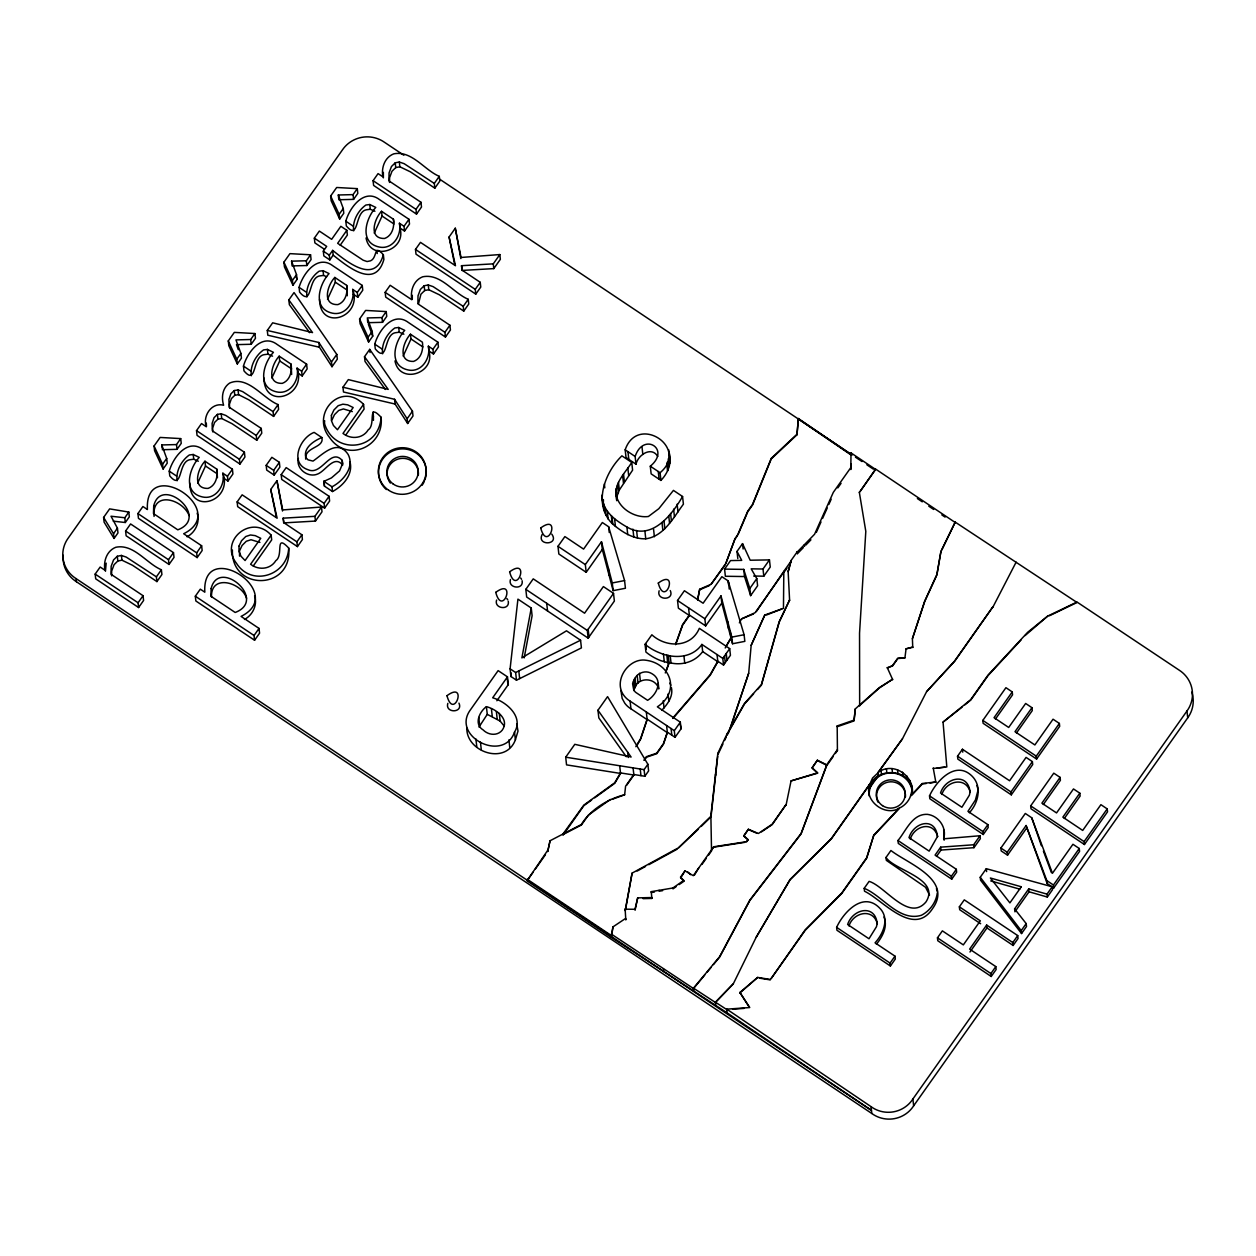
<?xml version="1.0" encoding="UTF-8"?>
<svg xmlns="http://www.w3.org/2000/svg" width="1256" height="1256" viewBox="0 0 1256 1256"><rect width="100%" height="100%" fill="white"/><g stroke="black" fill="none" stroke-linecap="round" stroke-linejoin="round"><path stroke-width="1.5" d="M239.519 556.141L239.535 550.866L242.063 545.496L246.286 541.273L250.996 539.735L259.914 542.404M803.353 547.6L797.419 553.692L797.12 551.949L791.029 560.569L788.187 571.653L791.076 561.071L783.822 571.354L783.461 608.344L764.794 615L751.167 645.333L748.686 673.232L729.94 729.469M111.611 575.86L111.674 571.072L114.076 564.682L117.829 560.992L121.942 560.192L132.492 565.263L156.922 581.591L161.914 574.526L161.38 569.769C146.528 563.536 133.748 543.518 115.819 547.271C106.744 550.803 103.306 561.197 104.923 570.208L100.166 567.021L95.173 574.102L95.707 578.843L138.6 607.527L143.592 600.462L143.058 595.705L111.03 574.29L111.156 566.315L113.542 559.925L117.31 556.251L121.408 555.45L126.259 557.115L156.388 576.834L156.922 581.591M389.517 182.434L389.596 177.661L391.982 171.256L395.75 167.582L399.848 166.781L410.398 171.837L434.827 188.165L439.82 181.1L439.286 176.342C424.434 170.109 411.67 150.108 393.725 153.86C384.666 157.377 381.212 167.77 382.844 176.798L378.072 173.611L373.079 180.676L373.613 185.433L416.505 214.101L421.498 207.036L420.98 202.279L388.952 180.88L389.062 172.904L391.464 166.514L395.216 162.825L399.314 162.024L404.165 163.688L434.293 183.423L434.827 188.165M418.484 303.795L420.933 294.202L424.685 290.529L428.783 289.728L439.349 294.783L463.762 311.111L468.755 304.046L468.237 299.289C453.385 293.056 440.605 273.039 422.675 276.807C413.601 280.324 410.147 290.717 411.78 299.729L390.161 285.285L385.168 292.35L385.702 297.107L445.456 337.048L450.433 329.983L449.915 325.226L417.887 303.811L418.012 295.851L420.399 289.445L424.167 285.771L428.265 284.971L433.116 286.635L463.244 306.354L463.762 311.111M850.94 463.935L850.783 469.556L851.019 452.914L875.636 469.446L860.438 490.97M154.064 516.404C151.646 490.358 182.56 498.852 189.169 515.604M211.526 597.15C210.411 573.647 241.497 582.093 246.569 598.264M615.895 493.011C616.068 481.017 625.739 472.068 631.752 462.444L621.893 455.85C604.497 472.696 592.596 504.943 612.85 524.207C622.144 531.995 633.15 539.216 645.757 538.808C664.079 536.296 673.42 517.488 683.405 504.174L682.558 496.497L673.436 490.39L658.819 508.696L648.394 516.499C634.217 518.383 617.324 507.612 615.895 493.011L616.743 500.704L616.068 488.804M189.75 483.01C189.797 515.478 233.035 501.395 222.877 473.198L227.446 476.26L227.964 481.017L223.395 477.955M263.948 377.962C263.995 410.429 307.249 396.346 297.075 368.149L301.644 371.195L302.178 375.952L297.609 372.906M319.574 299.211C319.621 331.678 362.874 317.595 352.701 289.398L357.269 292.46L357.803 297.217L353.234 294.155M232.407 550.002C230.821 591.498 292.742 590.665 288.692 548.024C274.405 532.937 283.919 555.403 275.802 560.663C270.417 569.533 258.391 570.428 250.603 564.242L271.155 535.15C251.561 513.327 218.56 540.724 236.568 563.442C251.969 587.259 287.655 575.154 288.692 548.024M324.409 423.79L324.66 420.729M738.387 533.847L747.76 511.773L752.611 504.896L771.263 458.911L796.979 434.812L798.376 418.515L851.191 454.578M796.979 434.812L798.376 418.515M761.481 831.833L772.205 824.627L786.052 804.578L772.157 824.234L758.373 833.497L748.388 829.243L743.819 835.695L748.074 839.573L746.598 841.677L713.706 846.78L711.524 850.328L710.88 815.725L717.82 753.365L726.957 734.085L744.415 703.517L761.371 684.63L779.175 621.657L789.569 600.085L779.222 622.16L761.419 685.132L757.509 689.481M717.726 756.41L711.006 816.871L710.88 815.725M531.257 608.03L521.884 657.877L566.503 630.826L580.57 640.23L581.418 647.908L516.483 680.202L510.941 676.513L510.093 668.82L517.927 599.128L531.257 608.03L532.104 615.723L524.176 657.893M510.941 676.513L511.333 673.059M298.379 458.44C295.741 468.865 308.207 478.238 317.737 473.983C325.649 470.984 334.143 454.327 342.668 465.097L342.15 460.34C330.344 447.481 321.881 475.883 308.175 469.775C289.037 463.527 299.697 437.92 314.126 432.378L321.834 437.543C324.723 448.062 304.203 446.744 305.71 459.162M859.606 705.527L879.483 687.927L892.639 679.245L879.436 687.519L855.32 708.871L854.002 720.112L837.187 725.937L837.422 750.554L835.334 753.522M612.19 799.318L624.64 794.781L625.598 786.146L633.809 774.512L644.83 776.255L648.614 770.917L647.876 764.276L607.574 696.64L597.966 710.237L598.829 717.914L626.32 756.74M944.135 840.201L943.696 829.871M904.932 657.846L897.757 658.175L892.545 665.539L887.254 667.925L892.592 665.947L897.805 658.584L904.932 657.846L906.063 648.834L912.704 647.138L906.063 648.834M977.922 790.668L975.378 800.088L967.952 811.329L987.875 824.643L988.189 827.547L983.275 834.502L929.832 798.769L929.519 795.864C936.301 780.84 955.8 759.786 972.128 776.192C982.349 786.382 978.361 803.149 969.318 812.758M937.29 892.828C936.222 902.263 929.817 910.993 921.386 915.279C898.966 922.03 882.623 895.701 864.191 888.337L869.105 881.382C884.915 885.967 908.795 922.438 926.033 901.855C940.728 878.603 894.193 870.377 886.014 857.456L890.928 850.5C907.099 863.312 953.649 879.624 932.423 908.81C913.3 937.73 882.293 899.547 864.52 891.242L864.191 888.337M912.751 647.547L912.405 638.676L924.667 601.153L936.866 574.51L940.964 551.243L955.219 522.119L1077.036 602.488L1049.451 615.738M912.405 638.676L924.699 601.577L936.913 574.918L940.964 551.243M625.253 910.082L632.098 873.124L678.695 847.674L710.943 816.227M447.827 703.376C444.75 713.439 463.527 713.157 458.958 703.14M496.622 600.038C493.655 608.846 510.062 610.746 508.272 601.247M510.47 579.518C507.502 588.342 523.909 590.241 522.119 580.743M659.133 590.775C656.056 600.839 674.833 600.572 670.264 590.555M697.582 599.63L699.686 589.237L711.1 584.26L725.858 563.363L735.105 538.541L737.602 535.009L747.697 511.255L752.548 504.363L771.215 458.377L796.916 434.278M697.645 600.164L699.686 589.237M197.679 483.089L205.497 465.992L204.979 461.235L216.88 469.195L217.429 477.704M271.877 378.025L279.711 360.943L279.193 356.186L291.094 364.146L291.643 374.524M327.502 299.289L335.336 282.192L334.818 277.435L346.719 285.395L347.268 295.772M374.241 233.129L382.06 216.032L381.541 211.291L393.442 219.235L393.803 222.406M403.176 356.076L411.01 338.979L410.476 334.222L422.393 342.181C423.539 349.498 421.247 358.682 413.554 361.414C397.069 361.885 403.192 341.711 410.476 334.222M786.099 804.97L791.06 780.902L817.64 772.801L812.067 767.73L817.389 760.21L826.919 764.967L801.108 833.89L749.848 900.489L719.657 957.072L713.439 964.577M603.147 506.451L603.445 499.794M930.068 783.085L935.83 781.986L922.281 783.493L910.6 795.943A21.588 21.038 -6.3 0 1 899.484 808.063C885.417 817.059 863.751 801.093 869.576 784.325L831.362 838.506L790.024 879.53L756.112 937.384L733.3 983.825L715.449 1002.476L693.485 988.158L719.61 956.695L749.801 900.097L801.077 833.497L826.872 764.574L837.328 749.769L837.422 750.554M869.325 794.891C865.525 765.658 915.247 764.935 912.17 794.404C915.31 776.13 893.22 760.9 877.991 772.519L878.352 775.784L869.937 787.606L869.576 784.325M910.569 796.053L911.809 791.139M403.882 155.257L384.32 142.179A29.563 28.81 -6.3 0 0 342.464 149.857L68.405 537.835A29.375 28.621 -6.3 0 0 76.035 578.592L871.46 1110.398L727.161 1012.885L611.389 937.384L612.959 926.881L625.645 918.403L625.802 919.926L625.143 909.187L634.986 909.281L637.687 897.883L651.785 897.538L651.88 898.433L643.072 898.652M381.086 417.228C384.587 446.43 347.127 463.605 329.496 437.402C310.342 413.868 340.721 380.851 363.549 404.338L342.998 433.43C350.785 439.631 362.811 438.736 368.196 429.866C376.313 424.606 366.799 402.14 381.086 417.228C379.014 450.951 334.379 455.331 324.55 423.743M550.05 840.751L547.726 851.49L550.05 840.751L581.355 824.501C590.493 809.304 608.768 798.596 624.64 794.781M106.163 563.143L105.457 571.292M478.991 727.051L487.265 714.35L486.417 706.657C496.12 709.169 510.109 719.139 502.18 730.223C497.298 736.22 488.223 735.137 483.168 729.94C473.732 724.367 479.274 711.791 486.417 706.657M635.991 464.171L635.144 456.478C643.339 431.64 671.175 449.051 650.294 466.196L651.142 473.873L660.923 480.42L660.075 472.727C689.999 447.654 637.593 413.444 625.174 449.805L626.022 457.498L635.991 464.171C638.095 454.86 651.424 445.943 657.767 456.399M660.923 480.42C668.035 473.041 672.133 462.789 669.181 452.631M759.503 978.157L770.211 979.884L805.175 929.864L841.787 892.969L866.656 857.754L873.815 835.099L899.092 808.173M771.325 978.298L805.222 930.319L841.834 893.409L866.703 858.209L873.815 835.099M635.85 746.692L640.623 738.544L647.123 719.139L667.376 732.688L663.498 744.164L656.731 753.726L646.463 757.195L644.768 759.613M636.855 745.593L640.686 739.062L647.17 719.672L646.322 711.979M643.857 760.288L646.416 756.677L656.684 753.207L663.435 743.646L667.313 732.154L675.037 737.319L681.05 728.81L680.312 722.169L657.359 706.83C681.176 691.255 670.547 662.226 644.061 660.028C627.388 659.274 613.226 681.584 623.949 695.541A21.682 21.116 -6.3 0 0 630.104 701.131L674.299 730.678L675.037 737.319M665.288 672.965L669.024 662.509C681.302 665.994 695.039 662.148 702.669 651.581L701.884 644.422L722.797 658.411L723.535 665.052L717.773 661.19L710.174 674.692L672.886 717.93M675.602 644.14L682.605 624.562L689.356 615.016L705.652 625.912L721.792 603.084L720.991 595.925L704.867 618.753L705.652 625.912M665.9 671.944L669.087 663.042L668.239 655.349M675.65 644.673L682.667 625.096L689.403 615.534L688.555 607.857M616.916 496.481L619.318 490.044L632.6 470.137L631.752 462.444M198.354 461.219L193.738 459.225L189.844 459.727C177.818 461.768 182.889 491.379 169.764 475.914L169.246 471.157C173.093 457.482 187.599 437.826 203.064 449.617L232.407 469.226L232.925 473.983L227.964 481.017M272.568 356.154L267.952 354.176L264.058 354.679C252.016 356.72 257.103 386.33 243.978 370.865L243.46 366.108C247.306 352.434 261.813 332.762 277.278 344.552L306.621 364.177L307.139 368.919L302.178 375.952M326.654 276.76L323.577 275.425L319.683 275.928C307.642 277.969 312.728 307.579 299.603 292.114L299.085 287.357C302.931 273.682 317.438 254.026 332.903 265.817L362.246 285.426L362.764 290.183L357.803 297.217M374.916 211.259L370.3 209.281L366.422 209.783C354.38 211.824 359.452 241.435 346.342 225.954L345.808 221.213C349.655 207.538 364.177 187.866 379.626 199.657L408.969 219.282L409.503 224.023L404.526 231.057L399.958 227.995L399.439 223.254L404.008 226.3L404.526 231.057M403.867 334.206L399.251 332.228L395.357 332.73C383.316 334.771 388.402 364.381 375.277 348.901L374.759 344.144C378.606 330.485 393.112 310.813 408.577 322.604L437.92 342.213L438.438 346.97L433.477 354.004L428.908 350.942L428.375 346.185L432.943 349.246L433.477 354.004M346.844 230.303L337.66 243.319L363.157 260.196L367.066 261.546L370.551 260.824C377.821 257.527 373.346 243.507 383.363 254.733C374.806 284.971 347.064 261.782 332.667 250.384L329.292 255.156L329.826 259.914L323.828 255.91L323.31 251.153L326.67 246.38L314.345 238.138L319.338 231.073L331.663 239.315L340.847 226.3L346.844 230.303L347.363 235.06L340.219 245.171M816.306 532.434L821 521.962M822.554 518.461L827.249 507.989M828.803 504.504L831.158 499.26M331.945 420.069L334.457 414.7L338.696 410.461L343.39 408.938L352.308 411.607M722.938 743.992L717.945 754.511L717.82 753.365M724.586 740.475L726.251 736.974M941.843 549.94L955.219 522.119M542.231 534.334C536.108 546.03 559.768 545.324 551.777 534.13M879.137 771.278L902.436 738.826L926.598 691.648L954.591 661.033L992.79 606.962L954.623 661.331L926.598 691.648M992.821 607.26L1016.12 562.154M633.621 680.909C636.227 673.42 645.035 669.26 652.068 673.765C663.545 680.407 656.7 694.945 647.609 700.314L635.756 692.386A10.362 10.095 -6.3 0 1 633.731 689.889L632.6 683.814A9.09 8.855 -6.3 0 1 633.621 680.909L634.484 688.602A9.09 8.855 -6.3 0 0 633.683 690.502M634.484 688.602C637.765 676.639 655.742 677.157 658.788 688.963M514.536 732.154C523.925 716.689 506.309 701.743 492.682 697.787L507.471 676.858L498.13 670.625L469.681 710.896C452.207 737.037 503.452 762.894 514.536 732.154L515.384 739.847C505.76 765.485 466.306 752.093 466.824 728.15M515.384 739.847L518.006 731.071L516.75 724.068M725.199 647.986L730.976 637.75M739.36 622.866L741.605 618.863L755.154 612.661L783.885 571.982M672.933 718.463L710.237 675.21L717.835 661.724L717.035 654.564M204.979 461.235C197.694 468.724 191.571 488.898 208.056 488.411C215.734 485.695 218.042 476.511 216.88 469.195M279.193 356.186C271.893 363.675 265.77 383.849 282.255 383.363C289.948 380.647 292.24 371.462 291.094 364.146M334.818 277.435C327.518 284.924 321.395 305.098 337.88 304.611C345.573 301.895 347.865 292.711 346.719 285.395M381.541 211.291C374.257 218.78 368.134 238.954 384.619 238.467C392.312 235.736 394.604 226.567 393.442 219.235M661.692 710.346C667.438 704.412 673.452 696.421 671.41 687.597M753.6 693.846L744.478 704.019L729.265 730.662L748.686 673.232M729.328 731.29L727.083 735.215L726.957 734.085M562.955 834.047L583.836 805.096L614.702 782.786L620.495 772.911L633.872 775.03L633.071 767.871M594.7 797.811L614.765 783.32L620.543 773.445L619.695 765.752M878.038 772.817L872.575 777.982L869.607 784.639L831.394 838.82L790.071 879.828L756.112 937.384M769.457 559.893L763.004 569.015L751.182 568.827L756.803 578.608L757.604 585.767L750.633 595.627L744.51 576.551L725.371 576.269L724.586 569.109L730.552 560.569L741.731 560.38L737.021 551.415L742.532 543.628L750.193 560.223L769.457 559.893L770.258 567.053L763.805 576.19L753.663 576.017M128.803 512.071L124.799 517.755L111.015 516.232L117.436 528.164L117.97 532.921L114.061 538.447L104.122 522.182L103.604 517.425L109.633 508.884L128.803 512.071L129.337 516.828L125.317 522.512L113.26 521.177M180.707 438.595L176.499 444.577L161.757 444.954L166.703 458.44L167.221 463.197L163.107 469.022L154.598 450.716L154.08 445.974L160.109 437.433L180.707 438.595L181.241 443.352L177.018 449.334L162.275 449.711M254.921 333.546L250.698 339.512L235.955 339.905L240.901 353.391L241.435 358.148L237.321 363.973L228.812 345.667L228.294 340.91L234.323 332.385L254.921 333.546L255.455 338.288L251.231 344.27L236.489 344.646L238.342 349.718M291.58 261.154L296.526 274.64L297.06 279.397L292.946 285.222L284.437 266.916L283.919 262.174L289.948 253.634L310.546 254.795L311.08 259.552L306.856 265.534L292.114 265.911L291.58 261.154L306.323 260.777L310.546 254.795M338.319 194.994L343.265 208.496L343.783 213.237L339.67 219.062L331.176 200.772L330.642 196.014L336.671 187.489L357.285 188.636L357.803 193.393L353.58 199.374L338.837 199.751L338.319 194.994L353.062 194.617L357.285 188.636M114.061 538.447L113.542 533.69L117.436 528.164M163.107 469.022L162.573 464.265L166.703 458.44M237.321 363.973L236.787 359.216L240.901 353.391M292.946 285.222L292.413 280.465L296.526 274.64M339.67 219.062L339.151 214.321L343.265 208.496M125.6 531.021L130.593 523.956L173.485 552.64L174.019 557.381L169.026 564.446L126.134 535.778L125.6 531.021L168.492 559.705L169.026 564.446M137.924 513.578L142.917 506.513L147.407 509.512C144.471 454.185 231.277 509.983 183.659 533.753L201.635 545.763L202.153 550.52L197.161 557.586L138.443 518.336L137.924 513.578L196.643 552.844L197.161 557.586M212.766 431.891L212.625 428.202L214.572 422.424L217.963 419.143L221.731 418.515L231.968 423.649L256.774 440.228L256.255 435.471L225.813 415.453L221.213 413.758L217.429 414.386L214.054 417.667L212.107 423.445L212.374 430.824L244.402 452.239L244.936 456.996L239.943 464.061L197.051 435.377L196.517 430.62L201.51 423.555L206.267 426.742C202.499 415.956 211.589 402.046 223.615 405.248C221.229 397.398 222.328 387.978 229.628 383.08C247.934 375.104 262.944 398.56 278.078 404.573L278.596 409.33L273.604 416.395L248.798 399.816L238.561 394.682L234.794 395.31L231.402 398.592L229.456 404.181L229.613 408.074M267.277 330.454L272.662 322.823L312.524 332.589L288.833 299.933L294.045 292.57L336.796 354.412L337.33 359.169L331.992 366.721L319.401 347.237L318.883 342.496L267.277 330.454L267.811 335.211L319.401 347.237M177.112 480.812C175.699 471.173 181.445 460.481 189.326 454.986L193.22 454.484L199.217 457.388C189.107 468.41 182.308 492.572 202.546 496.968C215.954 499.919 225.436 485.256 222.877 473.198M251.31 375.764C249.897 366.108 255.643 355.432 263.54 349.922L267.418 349.419L273.431 352.324C263.305 363.345 256.507 387.523 276.76 391.919C290.167 394.871 299.65 380.207 297.075 368.149M306.935 297.013C305.522 287.373 311.268 276.681 319.165 271.186L323.043 270.684L329.056 273.588C318.93 284.61 312.132 308.772 332.385 313.168C345.793 316.12 355.275 301.456 352.701 289.398M353.674 230.869C352.261 221.213 358.007 210.521 365.889 205.026L369.782 204.524L375.779 207.428C365.669 218.45 358.871 242.612 379.108 247.008C392.516 249.96 401.999 235.312 399.439 223.254M329.826 259.914L333.185 255.141L332.667 250.384M138.6 607.527L138.066 602.77L143.058 595.705M156.388 576.834L161.38 569.769M168.492 559.705L173.485 552.64M227.446 476.26L232.407 469.226M239.943 464.061L239.409 459.304L244.402 452.239M256.255 435.471L261.248 428.406L229.22 407.227L228.937 399.424L230.884 393.834L234.26 390.553L238.043 389.941L242.644 391.621L273.086 411.638L273.604 416.395M273.086 411.638L278.078 404.573M301.644 371.195L306.621 364.177M357.269 292.46L362.246 285.426M404.008 226.3L408.969 219.282M416.505 214.101L415.987 209.344L420.98 202.279M434.293 183.423L439.286 176.342M256.774 440.228L261.766 433.163L261.248 428.406M386.22 311.582L381.997 317.564L367.254 317.941L372.2 331.427L372.734 336.184L368.605 342.009L360.111 323.718L359.593 318.961L365.622 310.42L386.22 311.582L386.754 316.339L382.531 322.321L367.788 322.698L367.427 319.526M196.643 552.844L201.635 545.763M331.992 366.721L331.458 361.964L336.796 354.412M283.165 518.163L283.966 522.779L301.895 534.773L302.413 539.53L297.421 546.596L237.667 506.655L237.149 501.898L242.141 494.833L277.121 518.21L270.731 489.479L276.948 480.687L282.694 509.936L321.489 507.031L322.007 511.789L315.46 521.067L283.683 522.904L283.165 518.163L314.926 516.326L321.489 507.031M461.502 265.691L462.302 270.307L480.232 282.302L480.765 287.059L475.773 294.124L416.019 254.183L415.485 249.426L420.477 242.361L455.473 265.738L449.083 237.007L455.284 228.215L461.03 257.464L499.825 254.56L500.359 259.317L493.796 268.611L462.035 270.433L461.502 265.691L493.278 263.854L499.825 254.56M266.178 465.348L271.861 457.31L279.35 462.318L279.868 467.075L274.201 475.113L266.712 470.105L266.178 465.348L273.667 470.356L274.201 475.113M273.667 470.356L279.35 462.318M368.605 342.009L368.087 337.252L372.2 331.427M195.324 596.223L200.316 589.158L204.806 592.173C201.886 536.846 288.692 592.628 241.058 616.398L259.034 628.424L259.568 633.181L254.576 640.246L195.858 600.98L195.324 596.223L254.042 635.489L254.576 640.246M281.187 474.674L286.18 467.609L329.088 496.293L329.606 501.034L324.613 508.115L281.721 479.431L281.187 474.674L324.095 503.358L324.613 508.115M342.951 387.24L348.336 379.61L388.198 389.391L364.507 356.72L369.719 349.356L412.47 411.199L413.004 415.956L407.666 423.507L395.075 404.04L394.557 399.282L342.951 387.24L343.485 391.998L395.075 404.04M382.609 353.815C381.196 344.16 386.942 333.468 394.839 327.973L398.717 327.471L404.73 330.375C394.604 341.397 387.806 365.559 408.059 369.955C421.466 372.906 430.949 358.258 428.375 346.185M321.834 437.543C314.204 440.715 303.245 447.56 305.789 457.467L308.018 459.837L313.027 461.093C323.185 454.013 337.519 438.517 348.148 454.452C354.82 467.326 343.092 481.111 332.008 486.779L332.526 491.536C342.919 485.962 353.234 474.721 350.047 462.051M253.288 565.922L271.689 539.892L271.155 535.15M345.698 435.125L364.083 409.095L363.549 404.338M332.526 491.536L324.425 486.119L323.907 481.362L331.427 477.924L339.544 470.906L342.684 463.495L342.15 460.34M324.425 486.119L324.174 480.985M373.456 420.352L373.22 411.968M297.421 546.596L296.903 541.838L301.895 534.773M324.095 503.358L329.088 496.293M432.943 349.246L437.92 342.213M445.456 337.048L444.922 332.291L449.915 325.226M463.244 306.354L468.237 299.289M475.773 294.124L475.239 289.367L480.232 282.302M254.042 635.489L259.034 628.424M407.666 423.507L407.132 418.766L412.47 411.199M525.824 589.347L533.235 578.859L584.59 613.195L603.382 586.583L613.525 593.366L614.372 601.059L588.169 638.142L526.672 597.024L525.824 589.347L587.321 630.449L588.169 638.142M557.994 546.329L564.886 536.579L583.585 549.092L602.346 522.527L608.626 526.735L624.577 580.57L625.425 588.263L613.132 590.65L602.315 549.453L601.467 541.76L585.327 564.603L586.191 572.281L558.841 554.006L557.994 546.329L585.327 564.603M586.191 572.281L602.315 549.453M496.874 700.754L508.319 684.551L507.471 676.858M587.321 630.449L613.525 593.366M602.299 498.758C604.105 512.275 615.958 520.722 626.901 527.002C651.236 541.352 671.709 515.337 682.558 496.497M669.087 663.042L660.986 660.719A53.804 52.422 -6.3 0 1 645.929 652.052L645.082 644.359L651.848 634.782C666.041 647.829 691.035 648.127 699.341 628.33L729.705 648.63L730.442 655.271L723.535 665.052M620.543 773.445L566.55 764.873L565.702 757.195L574.793 744.321L631.109 757.023L597.966 710.237M689.403 615.534L678.381 608.171L677.534 600.478L684.41 590.728L703.109 603.241L721.87 576.692L728.15 580.884L744.101 634.735L744.839 641.361L732.546 643.747L721.792 603.084M736 537.898L737.602 535.009M724.869 565.388L711.1 584.26M527.347 880.33L547.616 850.438M533.015 872.323L527.033 880.786L611.389 937.384M535.276 869.121L545.465 854.692M563.081 835.099L583.899 805.63L591.607 800.056M563.018 834.565L581.402 825.019L588.42 815.097L610.353 799.444M750.633 595.627L749.832 588.467L756.803 578.608M850.61 467.891L833.309 492.368L814.563 534.255L797.23 552.028M626.681 785.22L633.872 775.03M837.815 487.909L841.065 483.325M644.83 776.255L644.108 769.63L647.876 764.276M722.797 658.411L729.705 648.63M756.316 611.625L783.822 571.354M784.969 571.072L787.01 568.183M674.299 730.678L680.312 722.169M859.355 492.493L875.605 469.069L955.267 522.527M679.166 884.585L683.814 881.351L680.548 877.159L684.975 870.895L693.312 875.668L713.706 846.78M680.642 878.054L684.975 870.895M694.49 875.024L698.729 867.99M702.01 864.379L706.265 858.35M708.4 855.352L711.587 850.83M746.598 841.677L748.121 839.966L743.866 836.088L748.388 829.243M791.06 780.902L817.687 773.194L812.114 768.123L817.389 760.21M817.42 760.602L826.966 765.359L833.23 756.473M933.271 768.452L946.82 766.961L943.052 722.09L970.7 699.639L988.032 675.1L1027.659 632.286L1047.677 616.115L1076.989 602.032L1179.321 670.249A29.657 28.888 -6.3 0 1 1186.967 711.006L1187.721 717.835L913.646 1105.814A28.81 28.072 -6.3 0 1 871.805 1113.491L76.38 581.701A29.375 28.621 -6.3 0 1 63.224 555.262M964.922 704.82L970.747 700.094L988.08 675.555L1021.112 639.869M836.622 927.368C843.42 912.343 862.919 891.273 879.247 907.68C890.002 917.712 883.518 933.632 875.055 942.816L894.978 956.146L895.308 959.05L890.394 966.005L836.951 930.272L836.622 927.368L890.064 963.101L890.394 966.005M980.025 835.742L973.651 844.77L940.681 847.156L935.076 855.085L956.334 869.293L956.648 872.198L951.734 879.153L898.291 843.42L897.977 840.515C906.047 830.875 912.233 813.637 927.43 814.359C938.687 815.772 947.103 827.751 943.617 838.82L980.025 835.742L980.355 838.647L973.965 847.674L941.011 850.061L936.521 856.404M957.527 756.206L962.441 749.251L1009.573 780.761L1026.073 757.399L1032.385 761.623L1032.715 764.527L1011.3 794.844L957.857 759.111L957.527 756.206L1010.97 791.939L1011.3 794.844M1012.242 691.915L994.045 717.678L1008.694 727.46L1025.65 703.47L1031.961 707.693L1015.005 731.683L1034.866 744.949L1053.046 719.201L1059.373 723.425L1059.687 726.329L1036.592 759.048L983.134 723.315L982.82 720.41L1005.93 687.691L1012.242 691.915L1012.556 694.835L995.443 719.06M848.978 925.955C853.169 912.374 873.061 907.633 877.332 923.662M910.286 839.181C914.258 825.632 933.365 820.404 937.714 836.622M941.859 794.451C946.066 780.871 965.958 776.13 970.229 792.159M1016.465 732.986L1032.275 710.598L1031.961 707.693M876.421 944.261C882.371 936.725 888.023 926.74 883.973 917.006M890.064 963.101L894.978 956.146M951.734 879.153L951.42 876.248L956.334 869.293M983.275 834.502L982.961 831.598L987.875 824.643M1010.97 791.939L1032.385 761.623M1036.592 759.048L1036.263 756.143L1059.373 723.425M986.651 925.044L969.648 949.112L995.82 966.602L996.134 969.522L991.22 976.477L937.777 940.744L937.463 937.824L942.377 930.869L963.336 944.889L980.324 920.821L959.364 906.816L964.278 899.861L1017.721 935.579L1018.051 938.499L1013.137 945.454L986.965 927.948L986.651 925.044L1012.807 942.55L1013.137 945.454M1028.727 888.887L1014.613 908.873L1026.183 923.6L1026.513 926.52L1021.552 933.538L980.559 880.173L980.245 877.269L986.29 868.697L1052.198 886.783L1052.512 889.688L1047.331 897.035L1029.057 891.791L1028.727 888.887L1047.017 894.131L1047.331 897.035M1000.891 848.035L1025.304 813.464L1031.726 817.766L1052.434 873.297L1072.938 844.268L1079.249 848.491L1079.563 851.395L1053.753 887.945L1047.159 883.518L1026.089 825.522L1007.202 852.259L1007.532 855.163L1001.205 850.94L1000.891 848.035L1007.202 852.259M1060.095 777.385L1041.899 803.149L1056.547 812.93L1073.487 788.941L1079.815 793.164L1062.859 817.154L1082.703 830.436L1100.9 804.672L1107.211 808.895L1107.541 811.816L1084.43 844.519L1030.988 808.785L1030.674 805.881L1053.768 773.162L1060.095 777.385L1060.409 780.306L1043.296 804.531M1007.532 855.163L1026.419 828.426M969.962 952.017L986.965 927.948M1064.319 818.472L1080.129 796.069L1079.815 793.164M1029.057 891.791L1014.927 911.793L1014.613 908.873M991.22 976.477L990.905 973.557L995.82 966.602M1012.807 942.55L1017.721 935.579M1021.552 933.538L1021.222 930.633L1026.183 923.6M1047.017 894.131L1052.198 886.783M1053.753 887.945L1053.439 885.025L1079.249 848.491M1084.43 844.519L1084.116 841.614L1107.211 808.895M913.646 1105.814L912.892 1098.984L1186.967 711.006M877.991 772.519L902.436 738.826M704.726 975.064L693.516 988.551L611.28 934.056M707.207 972.066L710.943 967.56M701.884 644.422C692.464 658.081 674.221 658.819 660.138 653.042A53.804 52.422 -6.3 0 1 645.082 644.359M1025.069 635.583L1047.677 616.115M873.862 835.554L899.155 808.628M911.95 795.001L922.344 783.948L926.206 783.509M715.779 1005.459L715.402 1002.178L733.3 983.825M805.818 545.088L810.921 539.845M698.399 829.18L678.695 847.674M701.193 826.432L709.609 818.237M748.812 1006.48L739.894 992.46L757.666 977.419L770.148 979.429M739.941 992.915L757.666 977.419M962.018 707.191L943.052 722.09M651.88 898.433L651.252 891.65L672.886 887.992L683.704 880.456L680.548 877.159M676.073 886.736L672.981 888.887L672.886 887.992M187.05 536.799C195.292 532.45 200.269 522.198 197.161 513.123M244.465 619.459C252.707 615.095 257.668 604.842 254.576 595.784M637.169 871.036L645.49 866.483M648.803 864.678L677.094 849.229M510.093 668.82L515.635 672.51L580.57 640.23M753.522 613.964L741.605 618.863M699.749 589.77L709.53 585.5M766.553 614.969L781.766 609.003M613.132 590.65L612.284 582.957L624.577 580.57M732.546 643.747L731.824 637.106L744.101 634.735M654.47 892.011L651.346 892.545L651.252 891.65M662.634 890.645L659.18 891.226L659.086 890.331M713.753 847.172L744.698 842.368M937.149 768.028L944.873 767.165M727.161 1012.885L726.753 1009.149L749.754 1007.548L739.894 992.46M732.546 1009.196L744.054 1008.395M724.586 569.109L743.725 569.392L749.832 588.467M565.702 757.195L644.108 769.63M990.717 880.911L1019.809 889.154M748.435 829.635L756.756 833.183M487.265 714.35L500.139 721.085L504.284 726.172M715.402 1002.178L726.8 1009.604M439.757 179.247L852.212 455.002M855.462 457.168L861.977 461.533M866.875 464.799L873.391 469.163M917.382 498.569L922.281 501.835M928.796 506.199L933.679 509.465M941.827 514.913L945.093 517.095M373.079 180.676L415.987 209.344M382.06 216.032L393.976 223.992M415.485 249.426L475.239 289.367M345.808 221.213L353.14 226.111M650.294 466.196L660.075 472.727M625.174 449.805L635.144 456.478M324.111 249.065L314.879 242.895L314.345 238.138M333.185 255.141C347.582 266.539 375.324 289.728 383.881 259.474L383.363 254.733M323.31 251.153L329.292 255.156M385.168 292.35L444.922 332.291M335.336 282.192L347.237 290.152M982.82 720.41L1036.263 756.143M411.01 338.979L422.911 346.939M299.085 287.357L306.417 292.256M374.759 344.144L382.091 349.058M1030.674 805.881L1084.116 841.614M677.534 600.478L704.867 618.753M279.711 360.943L291.612 368.887M929.519 795.864L982.961 831.598M1026.089 825.522L1046.829 880.613L1053.439 885.025M702.669 651.581L717.835 661.724M243.46 366.108L250.792 371.007M897.977 840.515L951.42 876.248M323.907 481.362L332.008 486.779M980.653 923.725L959.694 909.721L959.364 906.816M681.05 728.81L679.794 721.823M620.935 690.549L622.175 698.446L624.797 703.234A21.682 21.116 -6.3 0 0 630.952 708.824L647.17 719.672M196.517 430.62L239.409 459.304M937.463 937.824L990.905 973.557M205.497 465.992L217.398 473.952M237.149 501.898L296.903 541.838M169.246 471.157L176.578 476.055M690.627 874.694L687.739 871.947M95.173 574.102L138.066 602.77M527.237 879.279L611.452 935.579L612.959 926.881M726.753 1009.149L871.052 1106.662A28.81 28.072 -6.3 0 0 912.892 1098.984M798.439 419.049L851.254 455.112L851.019 452.914M980.245 877.269L1021.222 930.633M385.341 389.47L365.041 361.477L364.507 356.72M309.667 332.683L289.367 304.69L288.833 299.933M520.69 578.011L521.585 579.299M506.843 598.515L507.738 599.803M394.557 399.282L407.132 418.766M318.883 342.496L331.458 361.964M103.604 517.425L113.542 533.69M887.207 667.517L892.686 679.653M330.642 196.014L339.151 214.321M359.593 318.961L368.087 337.252M283.919 262.174L292.413 280.465M228.294 340.91L236.787 359.216M154.08 445.974L162.573 464.265M669.856 683.044L670.783 685.274M1041.397 845.743L1031.726 817.766M1043.406 851.113L1051.413 872.622M368.401 324.378L372.734 336.184M295.819 276.022L297.06 279.397M936.427 888.636L937.353 891.587M976.87 785.502L977.937 789.035M366.046 237.965C370.551 262.049 406.85 250.619 399.958 227.995M394.981 360.896C399.502 384.98 435.785 373.55 428.908 350.942M720.991 595.925L731.824 637.106M601.467 541.76L612.284 582.957M929.55 895.057L925.578 887.301L886.328 860.36L886.014 857.456M454.719 264.749L449.083 237.007M276.367 517.221L270.731 489.479M460.842 258.563L455.284 228.215M282.506 511.035L276.948 480.687M933.224 767.997L935.877 782.441M669.574 457.577L670.029 460.324M859.308 492.132L865.808 531.366L859.544 633.15L859.654 705.903L859.559 705.118M1046.829 880.613L1047.159 883.518M986.29 868.697L986.619 871.601M973.651 844.77L973.965 847.674M962.441 749.251L962.771 752.156M940.681 847.156L941.011 850.061M911.526 785.644L911.887 788.925M909.799 780.431L910.16 783.697M906.738 775.831L907.099 779.113M902.562 772.157L902.923 775.439M897.553 769.677L897.914 772.958M892.043 768.562L892.404 771.828M886.422 768.86L886.783 772.142M881.053 770.572L881.414 773.853M868.775 787.952L869.136 791.233M855.32 708.871L854.08 720.897L837.265 726.722L837.187 725.937M871.052 1106.662L871.805 1113.491M804.358 544.727L804.547 546.391M797.12 551.949L797.293 553.613M791.029 560.569L791.217 562.233M763.004 569.015L763.805 576.19M764.794 615L751.167 645.333M742.532 543.628L743.128 548.998M743.725 569.392L744.51 576.551M737.021 551.415L737.806 558.575M735.105 538.541L725.858 563.363M728.464 581.936L729.249 589.095M728.15 580.884L728.543 584.464M730.238 631.109L731.039 638.268L726.753 645.254M727.789 621.751L728.574 628.911M726.251 653.528L726.989 660.154M724.524 655.962L725.261 662.603M715.496 774.308L715.622 775.439M677.125 504.19L677.973 511.883M668.726 449.884L670.123 462.93M668.239 458.88L669.087 466.557M673.609 509.167L674.456 516.86M667.329 462.082L668.176 469.76M666.716 463.323L667.564 471.016M670.578 513.469L671.426 521.162M668.71 515.588L669.558 523.265M683.971 656.182L684.755 663.341M664 520.957L664.848 528.65M658.254 471.518L659.102 479.195M661.99 522.512L662.838 530.205M670.217 655.742L671.018 662.901M653.544 529.059L654.392 536.752M666.81 655.067L667.658 662.76M641.989 446.791L642.837 454.484M663.451 654.156L664.298 661.849M668.051 693.987L668.851 701.146M671.081 728.527L671.819 735.168M666.591 725.528L667.376 732.688M683.704 880.456L683.814 881.351M644.909 531.115L645.757 538.808M663.262 700.77L664.047 707.929M693.485 988.158L693.799 991.125M658.223 683.342L658.772 688.272M627.953 451.658L628.801 459.351M636.604 530.472L637.451 538.149M627.843 467.986L628.691 475.679M632.93 529.153L633.778 536.846M645.631 643.59L646.259 649.352M623.525 474.077L624.373 481.77M622.631 475.553L623.478 483.246M626.901 527.002L627.749 534.679M618.47 482.367L619.318 490.044M639.524 673.295L640.372 680.972M617.465 485.067L618.313 492.76M637.169 675.414L638.017 683.091M635.128 678.287L635.976 685.98M634.406 679.465L635.253 687.142M614.592 518.759L615.44 526.452M663.513 968.973L663.812 971.563M640.23 769.002L640.952 775.643M612.002 516.514L612.85 524.207M611.358 515.824L612.206 523.516M630.104 701.131L630.952 708.824M604.371 484L604.795 487.83M607.323 511.443L608.171 519.136M608.626 526.735L609.254 532.497M604.984 507.345L605.832 515.038M603.477 503.185L604.324 510.878M601.922 495.209L602.77 502.902M608.249 567.602L609.097 575.279M627.67 752.156L628.251 757.525M637.687 897.883L635.096 910.176L634.986 909.281M632.098 873.124L625.315 910.726L625.143 909.187M588.169 629.256L589.017 636.949M546.705 603.288L547.553 610.981M493.278 263.854L493.796 268.611M518.807 670.94L519.654 678.617M515.635 672.51L516.483 680.202M507.126 677.329L507.974 685.022M508.916 739.863L509.763 747.54M499.291 713.408L500.139 721.085M496.387 711.712L497.235 719.405M491.426 708.839L492.274 716.532M478.787 717.459L479.635 725.152M480.451 742.155L481.299 749.848M428.265 284.971L428.783 289.728M475.914 739.015L476.778 746.692M424.167 285.771L424.685 290.529M399.314 162.024L399.848 166.781M395.216 162.825L395.75 167.582M398.717 327.471L399.251 332.228M376.879 250.384L377.224 253.555M369.782 204.524L370.3 209.281M381.997 317.564L382.531 322.321M353.062 194.617L353.58 199.374M369.719 349.356L370.065 352.528M372.922 412.376L373.44 417.133M323.043 270.684L323.577 275.425M306.323 260.777L306.856 265.534M314.926 516.326L315.46 521.067M267.418 349.419L267.952 354.176M250.698 339.512L251.231 344.27M238.043 389.941L238.561 394.682M234.26 390.553L234.794 395.31M221.213 413.758L221.731 418.515M217.429 414.386L217.963 419.143M193.22 454.484L193.738 459.225M176.499 444.577L177.018 449.334M161.757 444.954L162.103 448.125M124.799 517.755L125.317 522.512M121.408 555.45L121.942 560.192M117.31 556.251L117.829 560.992M76.035 578.592L76.38 581.701M206.298 423.052L206.502 426.428M788.124 571.15L789.616 600.588M412.298 295.301L412.298 298.975M383.363 172.355L383.363 177.865M1191.787 692.103A29.657 28.888 -6.3 0 1 1187.721 717.835M877.897 802.05A14.507 14.13 -6.3 0 1 888.4 782.033A14.507 14.13 -6.3 0 1 905.45 796.995M869.293 796.069A21.588 21.038 -6.3 0 1 889.719 772.974A21.588 21.038 -6.3 0 1 912.374 793.761M386.346 489.542A23.911 23.299 -6.3 0 1 382.735 459.037A23.911 23.299 -6.3 0 1 413.303 451.391A23.911 23.299 -6.3 0 1 424.889 479.902M424.324 481.315A23.911 23.299 -6.3 0 1 422.047 485.334M390.396 483.089A15.684 15.276 -6.3 0 1 388.905 480.86M388.324 479.666A15.684 15.276 -6.3 0 1 400.586 458.503A15.684 15.276 -6.3 0 1 418.311 475.412M239.017 546.109L239.001 551.384L241.042 556.298L245.077 560.537L260.761 538.322L255.266 535.637L250.462 534.978L245.768 536.516L241.529 540.739L239.017 546.109M331.411 415.312L331.396 420.587L333.437 425.486L337.471 429.74L353.171 407.525L347.661 404.84L342.872 404.181L338.162 405.704L333.939 409.943L331.411 415.312M153.719 505.901L153.468 513.578L177.787 529.828C211.008 517.205 161.365 474.611 153.719 505.901M211.118 588.562L210.882 596.223L235.186 612.473C268.423 599.866 218.78 557.256 211.118 588.562M446.979 695.683C453.809 721.399 468.19 680.093 446.979 695.683M495.759 592.345C502.604 618.062 516.97 576.755 495.759 592.345M509.622 571.841C516.452 597.558 530.817 556.251 509.622 571.841M540.708 527.96C547.538 553.676 561.903 512.37 540.708 527.96M658.285 583.082C665.115 608.815 679.48 567.492 658.285 583.082M877.175 923.71L876.452 926.74L868.995 938.766L847.643 924.495C852.573 908.826 875.338 903.613 877.175 923.71M970.056 792.206L969.349 795.236L961.892 807.263L940.524 792.991C945.47 777.338 968.235 772.126 970.056 792.206M937.478 836.512L929.157 851.128L908.983 837.642C913.756 822.099 935.39 816.384 937.478 836.512M1021.301 886.767L1009.903 902.891L990.387 878.007L1021.301 886.767M882.544 805.661A14.507 14.13 -6.3 0 0 905.231 795.064A14.507 14.13 -6.3 0 0 884.585 781.248A14.507 14.13 -6.3 0 0 882.544 805.661M388.669 490.248A23.911 23.299 -6.3 0 0 426.082 472.774A23.911 23.299 -6.3 0 0 392.029 450.009A23.911 23.299 -6.3 0 0 388.669 490.248M393.097 483.937A15.684 15.276 -6.3 0 0 418.107 473.481A15.684 15.276 -6.3 0 0 396.425 457.655A15.684 15.276 -6.3 0 0 393.097 483.937"/></g></svg>
